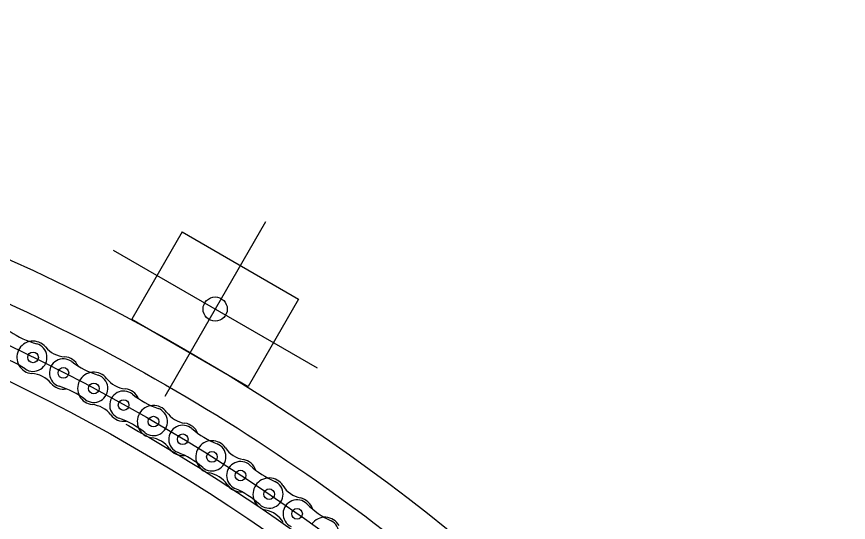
# Model space of a CAD drawing. Header units: millimetres. Extents: x 10462777 to 22643323, y 453826 to 1389191.
# Drawn here: x 11306589 to 11307208, y 596086 to 596462 of the extents above; entities that cross this region are included whole.
import ezdxf

# ---------------------------------------------------------------- set-up
doc = ezdxf.new("R2010")
doc.units = ezdxf.units.MM
doc.header["$LTSCALE"] = 200
doc.header["$MEASUREMENT"] = 0
doc.linetypes.add('HIDDEN', pattern=[3.75, 2.5, -1.25])
doc.layers.get('0').update_dxf_attribs({"linetype": 'CONTINUOUS'})
for name, color, linetype in [('7', 7, 'CONTINUOUS'), ('CENTER', 1, 'CONTINUOUS'), ('HIDDEN', 7, 'HIDDEN')]:
    doc.layers.add(name, color=color, linetype=linetype)
doc.layers.add('LAYOUT', color=8, linetype='CONTINUOUS', lineweight=25)

# ---------------------------------------------------------------- blocks, each defined once
blk = doc.blocks.new('r710ic')
at = {"layer": 'LAYOUT', "color": 3}
blk.add_circle((272041.37, 104232.63), 2050.12, dxfattribs=at)

msp = doc.modelspace()

# ---------------------------------------------------------------- linework, layer by layer
at = {"color": 31}
for centre in [(11306601.62587, 596208.30549, 0), (11306601.63388, 596208.30173, 0), (11306624.24399, 596196.74779, 0), (11306646.85424, 596185.19414, 0), (11306646.86212, 596185.19009, 0), (11306669.05283, 596172.84979, 0), (11306691.24368, 596160.50975, 0), (11306691.25141, 596160.50544, 0), (11306712.99537, 596147.39396, 0), (11306734.73949, 596134.28276, 0), (11306734.74706, 596134.27817, 0), (11306756.01749, 596120.41168, 0), (11306777.28808, 596106.54545, 0), (11306777.29549, 596106.54061, 0), (11306798.06618, 596091.93619, 0)]:
    msp.add_circle(centre, 3.97, dxfattribs=at)
for centre, radius, start, end in [((11306622.43319, 596282.7818, 0), 66.92976, 235.49186028, 254.39707322), ((11306601.62587, 596208.30549, 0), 12.05, 39.79334113, 154.17680427), ((11306601.62587, 596208.30549, 0), 12.05, 154.17680427, 266.07324105), ((11306601.63388, 596208.30173, 0), 10.4, 235.49186028, 74.39706431), ((11306626.45713, 596228.98923, 0), 20.26731, 219.79335008, 266.07324105), ((11306557.82476, 596144.57848, 0), 66.92976, 55.49185435, 74.39706431), ((11306624.24399, 596196.74779, 0), 10.4, 53.48068103, 252.38590009), ((11306624.24399, 596196.74779, 0), 12.05, 25.48059114, 86.07323108), ((11306670.26245, 596258.89435, 0), 66.92976, 233.480687, 252.38590009), ((11306599.41274, 596176.06406, 0), 20.26731, 39.79334113, 86.07323108), ((11306646.85424, 596185.19414, 0), 12.05, 37.78216787, 152.16563101), ((11306646.86212, 596185.19009, 0), 10.4, 233.480687, 72.38589109), ((11306624.24399, 596196.74779, 0), 12.05, 219.79335008, 280.38599108), ((11306646.85424, 596185.19414, 0), 12.05, 152.16563101, 264.06206787), ((11306672.39609, 596204.9937, 0), 20.26731, 217.78217687, 264.06206787), ((11306600.84366, 596123.04355, 0), 66.92976, 53.48068103, 72.38589109), ((11306669.05283, 596172.84979, 0), 10.4, 51.4695079, 250.37472684), ((11306669.05283, 596172.84979, 0), 12.05, 23.46941782, 84.06205791), ((11306717.22393, 596233.34307, 0), 66.92976, 231.46951396, 250.37472684), ((11306643.51098, 596153.05023, 0), 20.26731, 37.78216787, 84.06205791), ((11306691.24368, 596160.50975, 0), 12.05, 35.7709948, 150.15445783), ((11306691.25141, 596160.50544, 0), 10.4, 231.46951396, 70.37471794), ((11306669.05283, 596172.84979, 0), 12.05, 217.78217687, 278.37481788), ((11306691.24368, 596160.50975, 0), 12.05, 150.15445783, 262.05089473), ((11306717.46464, 596179.40074, 0), 20.26731, 215.77100368, 262.05089473), ((11306643.0803, 596100.01216, 0), 66.92976, 51.4695079, 70.37471794), ((11306712.99537, 596147.39396, 0), 10.4, 49.45833464, 248.3635537), ((11306712.99537, 596147.39396, 0), 12.05, 21.45824476, 82.05088473), ((11306763.25978, 596206.15944, 0), 66.92976, 229.45834078, 248.3635537), ((11306686.77441, 596128.50297, 0), 20.26731, 35.7709948, 82.05088473), ((11306734.73949, 596134.28276, 0), 12.05, 33.7598216, 148.14328468), ((11306712.99537, 596147.39396, 0), 12.05, 215.77100368, 276.36364472), ((11306734.73949, 596134.28276, 0), 12.05, 148.14328468, 260.03972152), ((11306734.74706, 596134.27817, 0), 10.4, 229.45834078, 68.36354475), ((11306761.60727, 596152.2419, 0), 20.26731, 213.75983053, 260.03972152), ((11306684.48265, 596075.5127, 0), 66.92976, 49.45833464, 68.36354475), ((11306756.01749, 596120.41168, 0), 10.4, 47.44716149, 246.35238057), ((11306756.01749, 596120.41168, 0), 12.05, 19.44707148, 80.03971157), ((11306808.31327, 596177.37696, 0), 66.92976, 227.4471675, 246.35238057), ((11306729.14971, 596102.45254, 0), 20.26731, 33.7598216, 80.03971157), ((11306777.28808, 596106.54545, 0), 12.05, 31.7486484, 146.13211155), ((11306777.29549, 596106.54061, 0), 10.4, 227.4471675, 66.3523715), ((11306756.01749, 596120.41168, 0), 12.05, 213.75983053, 274.35247154), ((11306724.99971, 596049.57533, 0), 66.92976, 47.44716149, 66.3523715), ((11306777.28808, 596106.54545, 0), 12.05, 146.13211155, 258.02854839), ((11306804.76958, 596123.55063, 0), 20.26731, 211.74865736, 258.02854839), ((11306798.06618, 596091.93619, 0), 10.4, 45.43598827, 244.34120739), ((11306798.06618, 596091.93619, 0), 12.05, 17.43589835, 78.02853839), ((11306852.32891, 596147.03109, 0), 66.92976, 225.43599437, 244.34120739), ((11306770.58469, 596074.93102, 0), 20.26731, 31.7486484, 78.02853839), ((11306818.83705, 596077.33202, 0), 12.05, 29.73747512, 144.12093837), ((11306818.84428, 596077.32692, 0), 10.4, 225.43599437, 64.34119829)]:
    msp.add_arc(centre, radius, start, end, dxfattribs=at)
at = {"layer": '7', "color": 2}
for p, q in [((11306712.59305, 596301.70306, 0), (11306675.09305, 596236.75115, 0)), ((11306712.59305, 596301.70306, 0), (11306799.19559, 596251.70306, 0)), ((11306799.19559, 596251.70306, 0), (11306761.69559, 596186.75115, 0)), ((11306675.09305, 596236.75115, 0), (11306761.69559, 596186.75115, 0))]:
    msp.add_line(p, q, dxfattribs=at)
at = {"layer": '7', "color": 4}
for radius in [1505, 1423]:
    msp.add_circle((11305965.89432, 594908.38292, 0), radius, dxfattribs=at)
at = {"layer": '7', "color": 2}
msp.add_circle((11306737.14432, 596244.22711, 0), 9, dxfattribs=at)
at = {"layer": 'CENTER'}
for p, q in [((11306774.64432, 596309.17901, 0), (11306699.64432, 596179.2752, 0)), ((11306661.3671, 596287.97711, 0), (11306812.92154, 596200.47711, 0))]:
    msp.add_line(p, q, dxfattribs=at)
msp.add_circle((11305965.89432, 594908.38292, 0), 1447.05, dxfattribs=at)
at = {"layer": 'HIDDEN'}
for radius in [1475, 1435]:
    msp.add_circle((11305965.89432, 594908.38292, 0), radius, dxfattribs=at)

# ---------------------------------------------------------------- block references
at = {"layer": 'LAYOUT', "color": 2, "rotation": 89.99999999999999}
msp.add_blockref('r710ic', (11412573.40786, 324839.74027, 0), dxfattribs=at)

doc.saveas('drawing.dxf')
